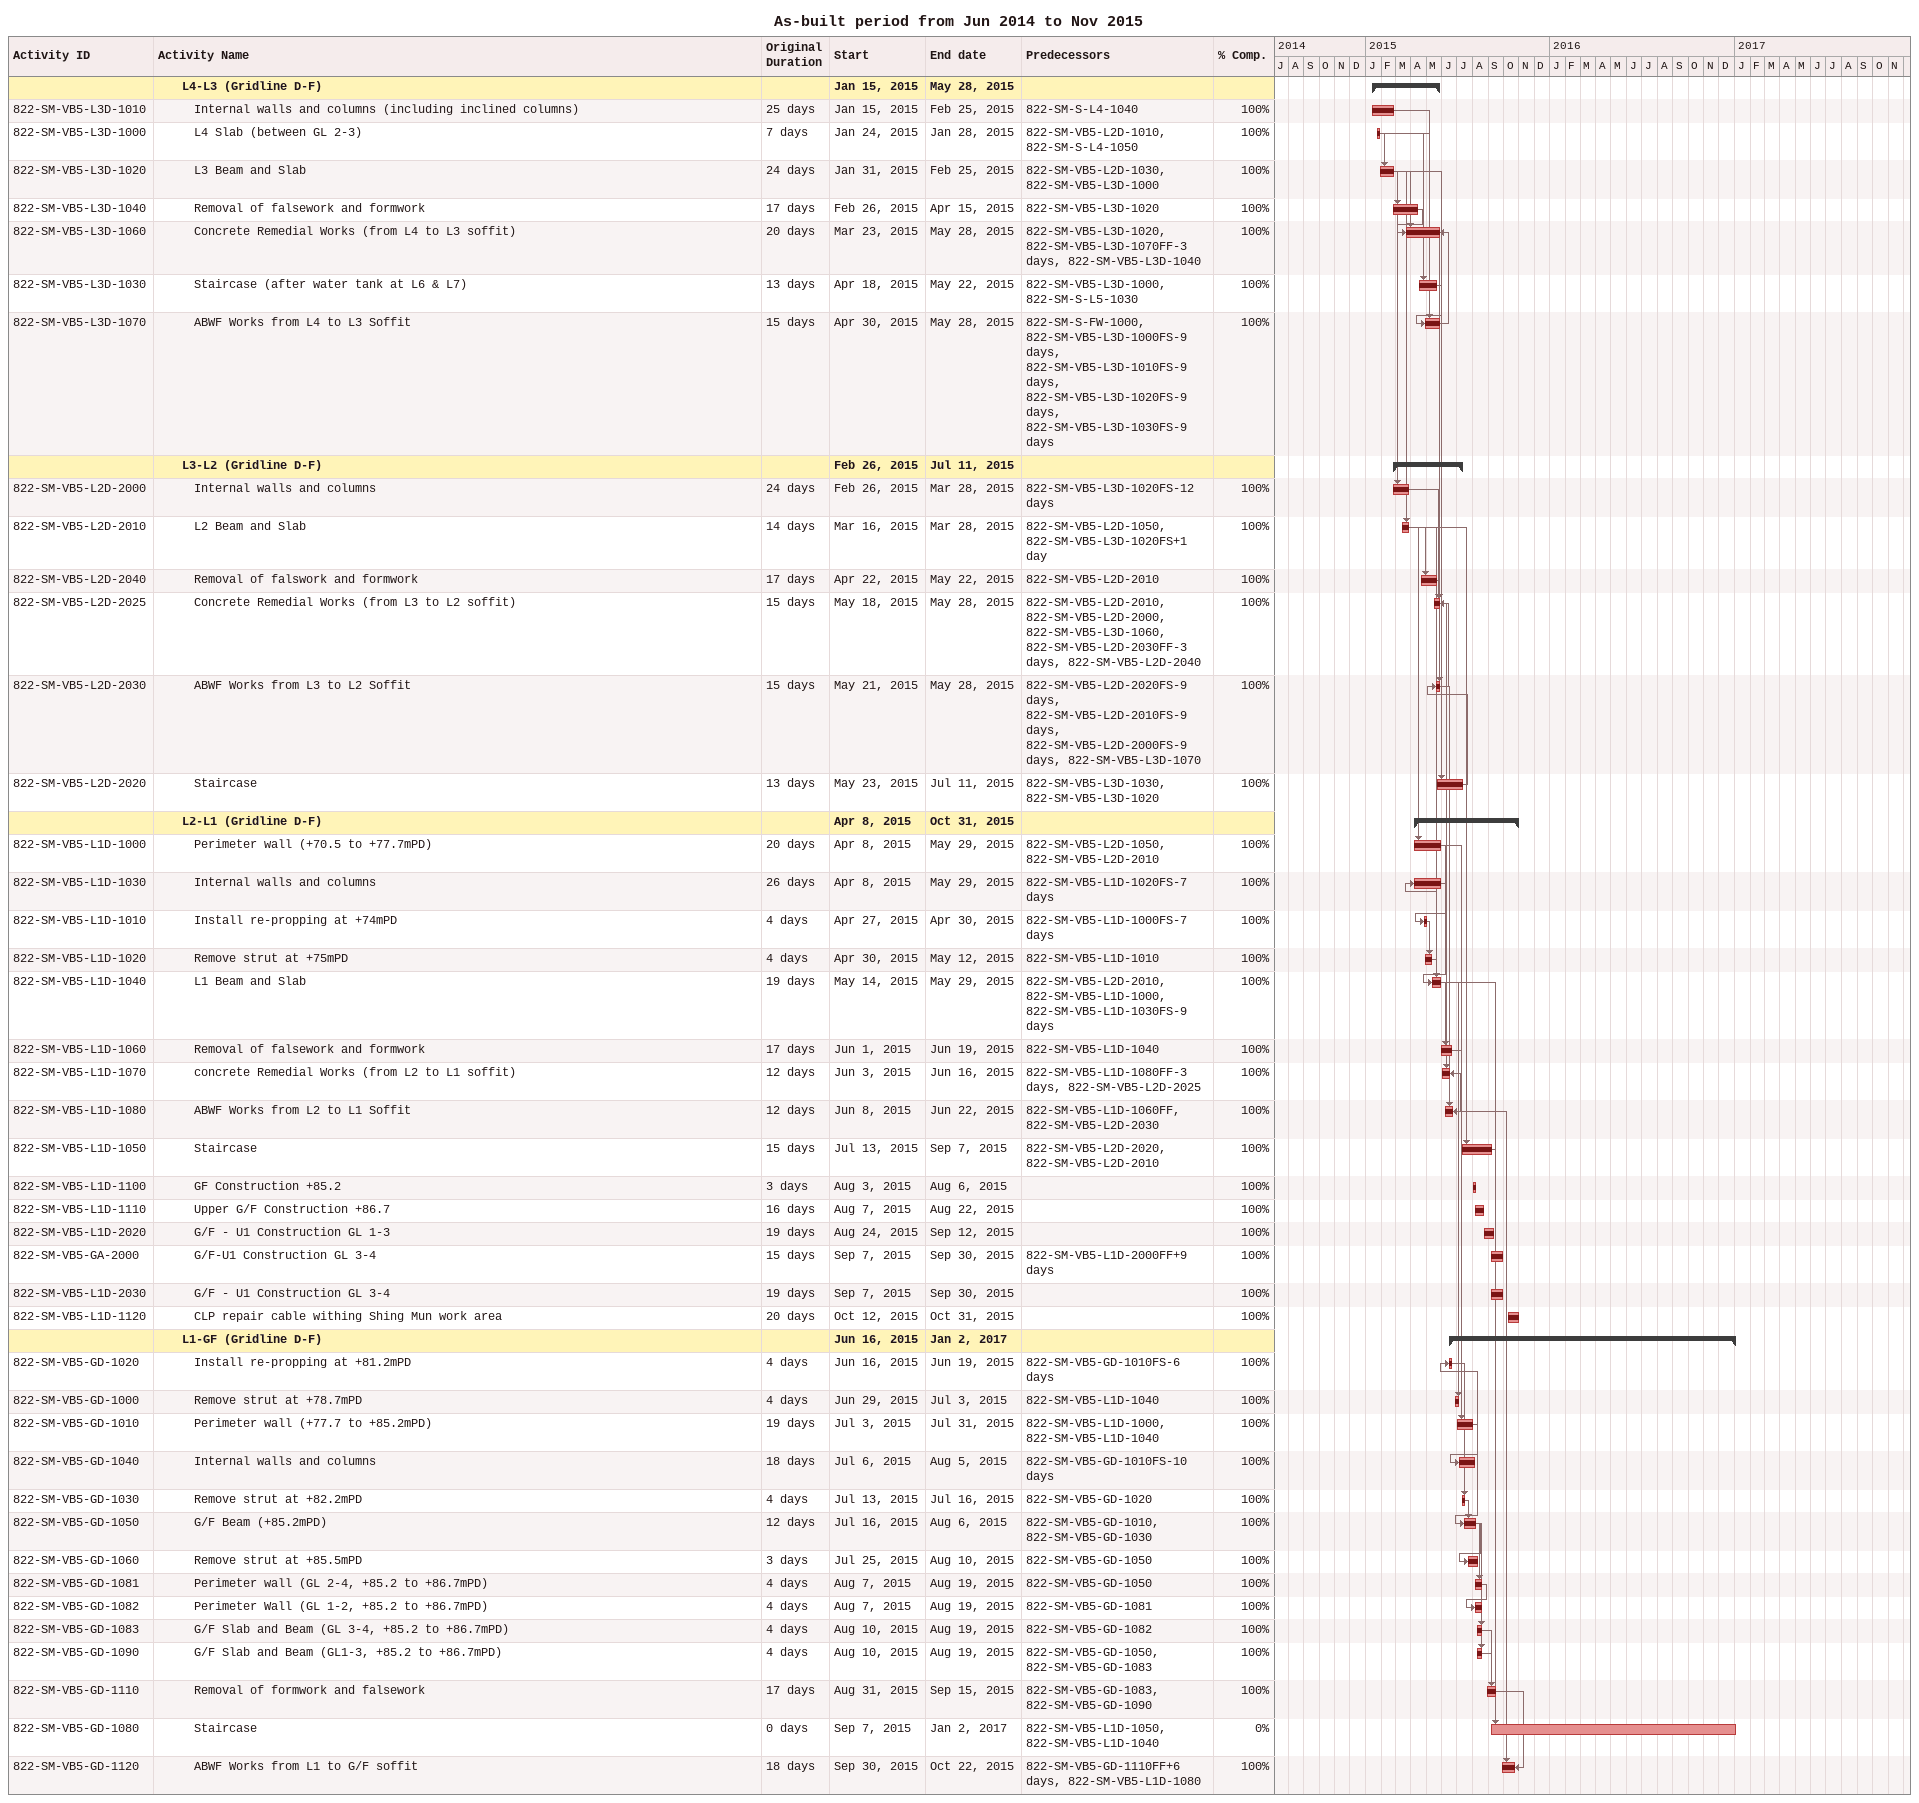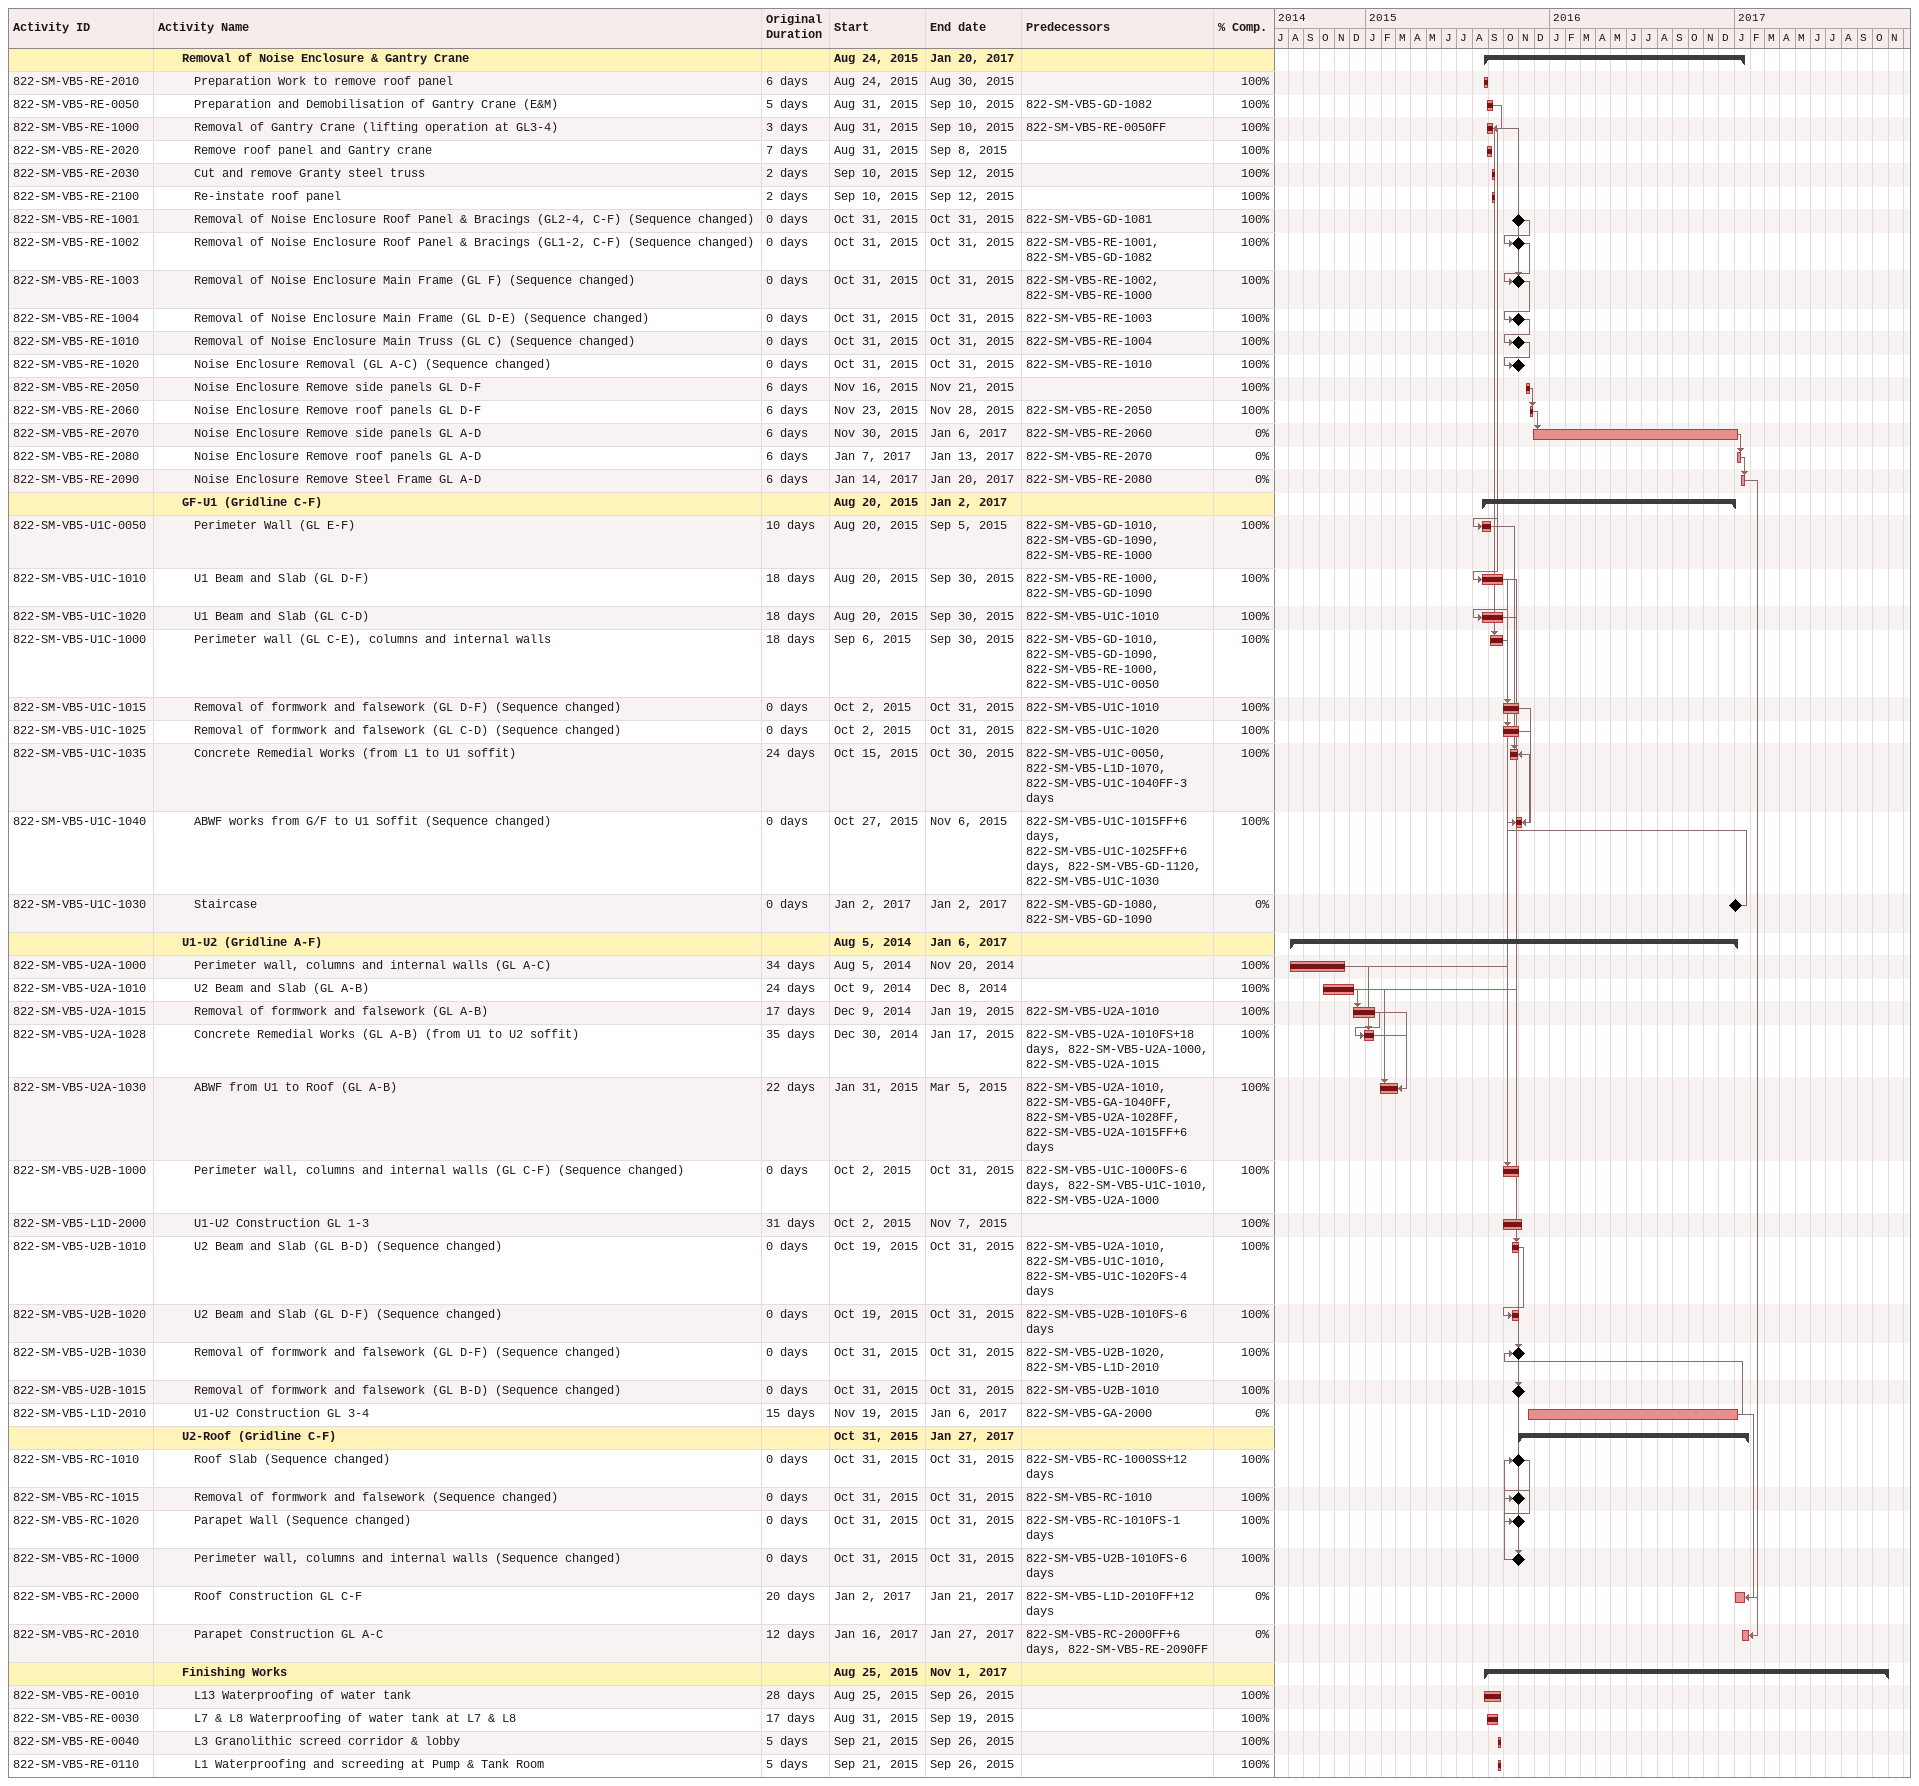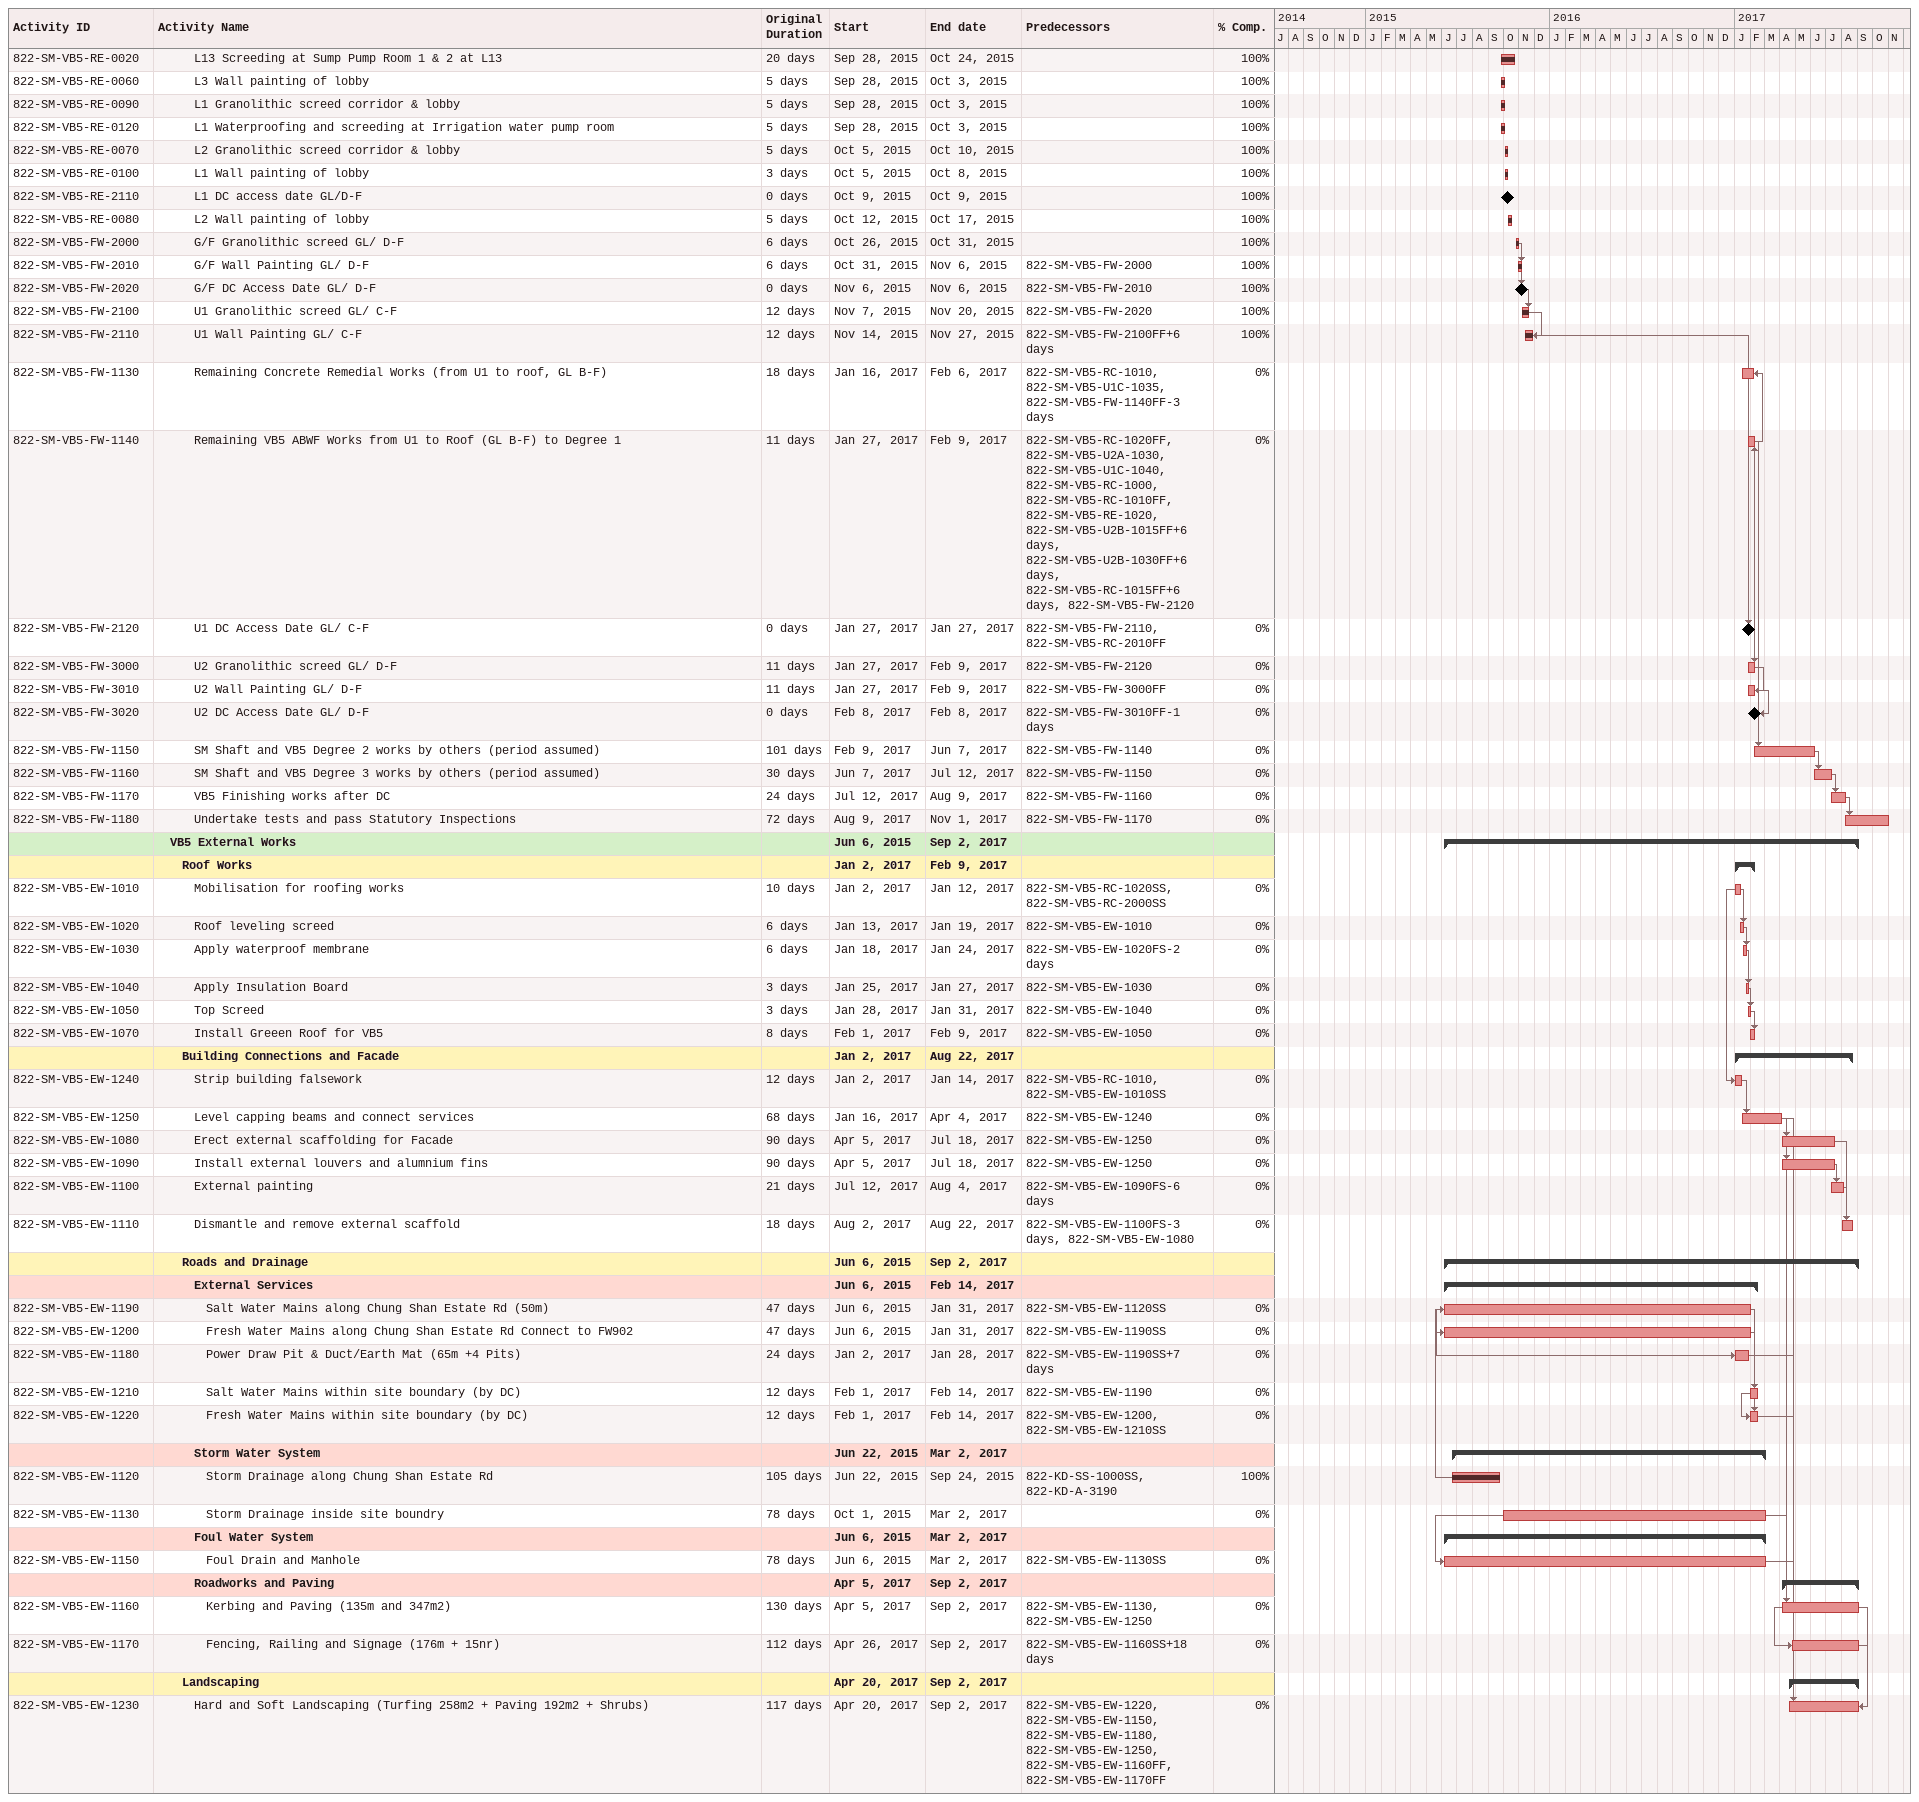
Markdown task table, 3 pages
As-built period from Jun 2014 to Nov 2015

| ID | Level | Task | Original duration | Start | Finish | Predecessors | % complete |
|---|---|---|---|---|---|---|---|
|  | 3 | **L4-L3 (Gridline D-F)** |  | 2015-01-15 | 2015-05-28 |  |  |
| 822-SM-VB5-L3D-1010 | 4 | Internal walls and columns (including inclined columns) | 25d | 2015-01-15 | 2015-02-25 | 822-SM-S-L4-1040 | 100 |
| 822-SM-VB5-L3D-1000 | 4 | L4 Slab (between GL 2-3) | 7d | 2015-01-24 | 2015-01-28 | 822-SM-VB5-L2D-1010, 822-SM-S-L4-1050 | 100 |
| 822-SM-VB5-L3D-1020 | 4 | L3 Beam and Slab | 24d | 2015-01-31 | 2015-02-25 | 822-SM-VB5-L2D-1030, 822-SM-VB5-L3D-1000 | 100 |
| 822-SM-VB5-L3D-1040 | 4 | Removal of falsework and formwork | 17d | 2015-02-26 | 2015-04-15 | 822-SM-VB5-L3D-1020 | 100 |
| 822-SM-VB5-L3D-1060 | 4 | Concrete Remedial Works (from L4 to L3 soffit) | 20d | 2015-03-23 | 2015-05-28 | 822-SM-VB5-L3D-1020, 822-SM-VB5-L3D-1070FF-3d, 822-SM-VB5-L3D-1040 | 100 |
| 822-SM-VB5-L3D-1030 | 4 | Staircase (after water tank at L6 & L7) | 13d | 2015-04-18 | 2015-05-22 | 822-SM-VB5-L3D-1000, 822-SM-S-L5-1030 | 100 |
| 822-SM-VB5-L3D-1070 | 4 | ABWF Works from L4 to L3 Soffit | 15d | 2015-04-30 | 2015-05-28 | 822-SM-S-FW-1000, 822-SM-VB5-L3D-1000FS-9d, 822-SM-VB5-L3D-1010FS-9d, 822-SM-VB5-L3D-1020FS-9d, 822-SM-VB5-L3D-1030FS-9d | 100 |
|  | 3 | **L3-L2 (Gridline D-F)** |  | 2015-02-26 | 2015-07-11 |  |  |
| 822-SM-VB5-L2D-2000 | 4 | Internal walls and columns | 24d | 2015-02-26 | 2015-03-28 | 822-SM-VB5-L3D-1020FS-12d | 100 |
| 822-SM-VB5-L2D-2010 | 4 | L2 Beam and Slab | 14d | 2015-03-16 | 2015-03-28 | 822-SM-VB5-L2D-1050, 822-SM-VB5-L3D-1020FS+1d | 100 |
| 822-SM-VB5-L2D-2040 | 4 | Removal of falswork and formwork | 17d | 2015-04-22 | 2015-05-22 | 822-SM-VB5-L2D-2010 | 100 |
| 822-SM-VB5-L2D-2025 | 4 | Concrete Remedial Works (from L3 to L2 soffit) | 15d | 2015-05-18 | 2015-05-28 | 822-SM-VB5-L2D-2010, 822-SM-VB5-L2D-2000, 822-SM-VB5-L3D-1060, 822-SM-VB5-L2D-2030FF-3d, 822-SM-VB5-L2D-2040 | 100 |
| 822-SM-VB5-L2D-2030 | 4 | ABWF Works from L3 to L2 Soffit | 15d | 2015-05-21 | 2015-05-28 | 822-SM-VB5-L2D-2020FS-9d, 822-SM-VB5-L2D-2010FS-9d, 822-SM-VB5-L2D-2000FS-9d, 822-SM-VB5-L3D-1070 | 100 |
| 822-SM-VB5-L2D-2020 | 4 | Staircase | 13d | 2015-05-23 | 2015-07-11 | 822-SM-VB5-L3D-1030, 822-SM-VB5-L3D-1020 | 100 |
|  | 3 | **L2-L1 (Gridline D-F)** |  | 2015-04-08 | 2015-10-31 |  |  |
| 822-SM-VB5-L1D-1000 | 4 | Perimeter wall (+70.5 to +77.7mPD) | 20d | 2015-04-08 | 2015-05-29 | 822-SM-VB5-L2D-1050, 822-SM-VB5-L2D-2010 | 100 |
| 822-SM-VB5-L1D-1030 | 4 | Internal walls and columns | 26d | 2015-04-08 | 2015-05-29 | 822-SM-VB5-L1D-1020FS-7d | 100 |
| 822-SM-VB5-L1D-1010 | 4 | Install re-propping at +74mPD | 4d | 2015-04-27 | 2015-04-30 | 822-SM-VB5-L1D-1000FS-7d | 100 |
| 822-SM-VB5-L1D-1020 | 4 | Remove strut at +75mPD | 4d | 2015-04-30 | 2015-05-12 | 822-SM-VB5-L1D-1010 | 100 |
| 822-SM-VB5-L1D-1040 | 4 | L1 Beam and Slab | 19d | 2015-05-14 | 2015-05-29 | 822-SM-VB5-L2D-2010, 822-SM-VB5-L1D-1000, 822-SM-VB5-L1D-1030FS-9d | 100 |
| 822-SM-VB5-L1D-1060 | 4 | Removal of falsework and formwork | 17d | 2015-06-01 | 2015-06-19 | 822-SM-VB5-L1D-1040 | 100 |
| 822-SM-VB5-L1D-1070 | 4 | concrete Remedial Works (from L2 to L1 soffit) | 12d | 2015-06-03 | 2015-06-16 | 822-SM-VB5-L1D-1080FF-3d, 822-SM-VB5-L2D-2025 | 100 |
| 822-SM-VB5-L1D-1080 | 4 | ABWF Works from L2 to L1 Soffit | 12d | 2015-06-08 | 2015-06-22 | 822-SM-VB5-L1D-1060FF, 822-SM-VB5-L2D-2030 | 100 |
| 822-SM-VB5-L1D-1050 | 4 | Staircase | 15d | 2015-07-13 | 2015-09-07 | 822-SM-VB5-L2D-2020, 822-SM-VB5-L2D-2010 | 100 |
| 822-SM-VB5-L1D-1100 | 4 | GF Construction +85.2 | 3d | 2015-08-03 | 2015-08-06 |  | 100 |
| 822-SM-VB5-L1D-1110 | 4 | Upper G/F Construction +86.7 | 16d | 2015-08-07 | 2015-08-22 |  | 100 |
| 822-SM-VB5-L1D-2020 | 4 | G/F - U1 Construction GL 1-3 | 19d | 2015-08-24 | 2015-09-12 |  | 100 |
| 822-SM-VB5-GA-2000 | 4 | G/F-U1 Construction GL 3-4 | 15d | 2015-09-07 | 2015-09-30 | 822-SM-VB5-L1D-2000FF+9d | 100 |
| 822-SM-VB5-L1D-2030 | 4 | G/F - U1 Construction GL 3-4 | 19d | 2015-09-07 | 2015-09-30 |  | 100 |
| 822-SM-VB5-L1D-1120 | 4 | CLP repair cable withing Shing Mun work area | 20d | 2015-10-12 | 2015-10-31 |  | 100 |
|  | 3 | **L1-GF (Gridline D-F)** |  | 2015-06-16 | 2017-01-02 |  |  |
| 822-SM-VB5-GD-1020 | 4 | Install re-propping at +81.2mPD | 4d | 2015-06-16 | 2015-06-19 | 822-SM-VB5-GD-1010FS-6d | 100 |
| 822-SM-VB5-GD-1000 | 4 | Remove strut at +78.7mPD | 4d | 2015-06-29 | 2015-07-03 | 822-SM-VB5-L1D-1040 | 100 |
| 822-SM-VB5-GD-1010 | 4 | Perimeter wall (+77.7 to +85.2mPD) | 19d | 2015-07-03 | 2015-07-31 | 822-SM-VB5-L1D-1000, 822-SM-VB5-L1D-1040 | 100 |
| 822-SM-VB5-GD-1040 | 4 | Internal walls and columns | 18d | 2015-07-06 | 2015-08-05 | 822-SM-VB5-GD-1010FS-10d | 100 |
| 822-SM-VB5-GD-1030 | 4 | Remove strut at +82.2mPD | 4d | 2015-07-13 | 2015-07-16 | 822-SM-VB5-GD-1020 | 100 |
| 822-SM-VB5-GD-1050 | 4 | G/F Beam (+85.2mPD) | 12d | 2015-07-16 | 2015-08-06 | 822-SM-VB5-GD-1010, 822-SM-VB5-GD-1030 | 100 |
| 822-SM-VB5-GD-1060 | 4 | Remove strut at +85.5mPD | 3d | 2015-07-25 | 2015-08-10 | 822-SM-VB5-GD-1050 | 100 |
| 822-SM-VB5-GD-1081 | 4 | Perimeter wall (GL 2-4, +85.2 to +86.7mPD) | 4d | 2015-08-07 | 2015-08-19 | 822-SM-VB5-GD-1050 | 100 |
| 822-SM-VB5-GD-1082 | 4 | Perimeter Wall (GL 1-2, +85.2 to +86.7mPD) | 4d | 2015-08-07 | 2015-08-19 | 822-SM-VB5-GD-1081 | 100 |
| 822-SM-VB5-GD-1083 | 4 | G/F Slab and Beam (GL 3-4, +85.2 to +86.7mPD) | 4d | 2015-08-10 | 2015-08-19 | 822-SM-VB5-GD-1082 | 100 |
| 822-SM-VB5-GD-1090 | 4 | G/F Slab and Beam (GL1-3, +85.2 to +86.7mPD) | 4d | 2015-08-10 | 2015-08-19 | 822-SM-VB5-GD-1050, 822-SM-VB5-GD-1083 | 100 |
| 822-SM-VB5-GD-1110 | 4 | Removal of formwork and falsework | 17d | 2015-08-31 | 2015-09-15 | 822-SM-VB5-GD-1083, 822-SM-VB5-GD-1090 | 100 |
| 822-SM-VB5-GD-1080 | 4 | Staircase | 0d | 2015-09-07 | 2017-01-02 | 822-SM-VB5-L1D-1050, 822-SM-VB5-L1D-1040 | 0 |
| 822-SM-VB5-GD-1120 | 4 | ABWF Works from L1 to G/F soffit | 18d | 2015-09-30 | 2015-10-22 | 822-SM-VB5-GD-1110FF+6d, 822-SM-VB5-L1D-1080 | 100 |
|  | 3 | **Removal of Noise Enclosure & Gantry Crane** |  | 2015-08-24 | 2017-01-20 |  |  |
| 822-SM-VB5-RE-2010 | 4 | Preparation Work to remove roof panel | 6d | 2015-08-24 | 2015-08-30 |  | 100 |
| 822-SM-VB5-RE-0050 | 4 | Preparation and Demobilisation of Gantry Crane (E&M) | 5d | 2015-08-31 | 2015-09-10 | 822-SM-VB5-GD-1082 | 100 |
| 822-SM-VB5-RE-1000 | 4 | Removal of Gantry Crane (lifting operation at GL3-4) | 3d | 2015-08-31 | 2015-09-10 | 822-SM-VB5-RE-0050FF | 100 |
| 822-SM-VB5-RE-2020 | 4 | Remove roof panel and Gantry crane | 7d | 2015-08-31 | 2015-09-08 |  | 100 |
| 822-SM-VB5-RE-2030 | 4 | Cut and remove Granty steel truss | 2d | 2015-09-10 | 2015-09-12 |  | 100 |
| 822-SM-VB5-RE-2100 | 4 | Re-instate roof panel | 2d | 2015-09-10 | 2015-09-12 |  | 100 |
| 822-SM-VB5-RE-1001 | 4 | Removal of Noise Enclosure Roof Panel & Bracings (GL2-4, C-F) (Sequence changed) | 0d | 2015-10-31 | 2015-10-31 | 822-SM-VB5-GD-1081 | 100 |
| 822-SM-VB5-RE-1002 | 4 | Removal of Noise Enclosure Roof Panel & Bracings (GL1-2, C-F) (Sequence changed) | 0d | 2015-10-31 | 2015-10-31 | 822-SM-VB5-RE-1001, 822-SM-VB5-GD-1082 | 100 |
| 822-SM-VB5-RE-1003 | 4 | Removal of Noise Enclosure Main Frame (GL F) (Sequence changed) | 0d | 2015-10-31 | 2015-10-31 | 822-SM-VB5-RE-1002, 822-SM-VB5-RE-1000 | 100 |
| 822-SM-VB5-RE-1004 | 4 | Removal of Noise Enclosure Main Frame (GL D-E) (Sequence changed) | 0d | 2015-10-31 | 2015-10-31 | 822-SM-VB5-RE-1003 | 100 |
| 822-SM-VB5-RE-1010 | 4 | Removal of Noise Enclosure Main Truss (GL C) (Sequence changed) | 0d | 2015-10-31 | 2015-10-31 | 822-SM-VB5-RE-1004 | 100 |
| 822-SM-VB5-RE-1020 | 4 | Noise Enclosure Removal (GL A-C) (Sequence changed) | 0d | 2015-10-31 | 2015-10-31 | 822-SM-VB5-RE-1010 | 100 |
| 822-SM-VB5-RE-2050 | 4 | Noise Enclosure Remove side panels GL D-F | 6d | 2015-11-16 | 2015-11-21 |  | 100 |
| 822-SM-VB5-RE-2060 | 4 | Noise Enclosure Remove roof panels GL D-F | 6d | 2015-11-23 | 2015-11-28 | 822-SM-VB5-RE-2050 | 100 |
| 822-SM-VB5-RE-2070 | 4 | Noise Enclosure Remove side panels GL A-D | 6d | 2015-11-30 | 2017-01-06 | 822-SM-VB5-RE-2060 | 0 |
| 822-SM-VB5-RE-2080 | 4 | Noise Enclosure Remove roof panels GL A-D | 6d | 2017-01-07 | 2017-01-13 | 822-SM-VB5-RE-2070 | 0 |
| 822-SM-VB5-RE-2090 | 4 | Noise Enclosure Remove Steel Frame GL A-D | 6d | 2017-01-14 | 2017-01-20 | 822-SM-VB5-RE-2080 | 0 |
|  | 3 | **GF-U1 (Gridline C-F)** |  | 2015-08-20 | 2017-01-02 |  |  |
| 822-SM-VB5-U1C-0050 | 4 | Perimeter Wall (GL E-F) | 10d | 2015-08-20 | 2015-09-05 | 822-SM-VB5-GD-1010, 822-SM-VB5-GD-1090, 822-SM-VB5-RE-1000 | 100 |
| 822-SM-VB5-U1C-1010 | 4 | U1 Beam and Slab (GL D-F) | 18d | 2015-08-20 | 2015-09-30 | 822-SM-VB5-RE-1000, 822-SM-VB5-GD-1090 | 100 |
| 822-SM-VB5-U1C-1020 | 4 | U1 Beam and Slab (GL C-D) | 18d | 2015-08-20 | 2015-09-30 | 822-SM-VB5-U1C-1010 | 100 |
| 822-SM-VB5-U1C-1000 | 4 | Perimeter wall (GL C-E), columns and internal walls | 18d | 2015-09-06 | 2015-09-30 | 822-SM-VB5-GD-1010, 822-SM-VB5-GD-1090, 822-SM-VB5-RE-1000, 822-SM-VB5-U1C-0050 | 100 |
| 822-SM-VB5-U1C-1015 | 4 | Removal of formwork and falsework (GL D-F) (Sequence changed) | 0d | 2015-10-02 | 2015-10-31 | 822-SM-VB5-U1C-1010 | 100 |
| 822-SM-VB5-U1C-1025 | 4 | Removal of formwork and falsework (GL C-D) (Sequence changed) | 0d | 2015-10-02 | 2015-10-31 | 822-SM-VB5-U1C-1020 | 100 |
| 822-SM-VB5-U1C-1035 | 4 | Concrete Remedial Works (from L1 to U1 soffit) | 24d | 2015-10-15 | 2015-10-30 | 822-SM-VB5-U1C-0050, 822-SM-VB5-L1D-1070, 822-SM-VB5-U1C-1040FF-3d | 100 |
| 822-SM-VB5-U1C-1040 | 4 | ABWF works from G/F to U1 Soffit (Sequence changed) | 0d | 2015-10-27 | 2015-11-06 | 822-SM-VB5-U1C-1015FF+6d, 822-SM-VB5-U1C-1025FF+6d, 822-SM-VB5-GD-1120, 822-SM-VB5-U1C-1030 | 100 |
| 822-SM-VB5-U1C-1030 | 4 | Staircase | 0d | 2017-01-02 | 2017-01-02 | 822-SM-VB5-GD-1080, 822-SM-VB5-GD-1090 | 0 |
|  | 3 | **U1-U2 (Gridline A-F)** |  | 2014-08-05 | 2017-01-06 |  |  |
| 822-SM-VB5-U2A-1000 | 4 | Perimeter wall, columns and internal walls (GL A-C) | 34d | 2014-08-05 | 2014-11-20 |  | 100 |
| 822-SM-VB5-U2A-1010 | 4 | U2 Beam and Slab (GL A-B) | 24d | 2014-10-09 | 2014-12-08 |  | 100 |
| 822-SM-VB5-U2A-1015 | 4 | Removal of formwork and falsework (GL A-B) | 17d | 2014-12-09 | 2015-01-19 | 822-SM-VB5-U2A-1010 | 100 |
| 822-SM-VB5-U2A-1028 | 4 | Concrete Remedial Works (GL A-B) (from U1 to U2 soffit) | 35d | 2014-12-30 | 2015-01-17 | 822-SM-VB5-U2A-1010FS+18d, 822-SM-VB5-U2A-1000, 822-SM-VB5-U2A-1015 | 100 |
| 822-SM-VB5-U2A-1030 | 4 | ABWF from U1 to Roof (GL A-B) | 22d | 2015-01-31 | 2015-03-05 | 822-SM-VB5-U2A-1010, 822-SM-VB5-GA-1040FF, 822-SM-VB5-U2A-1028FF, 822-SM-VB5-U2A-1015FF+6d | 100 |
| 822-SM-VB5-U2B-1000 | 4 | Perimeter wall, columns and internal walls (GL C-F) (Sequence changed) | 0d | 2015-10-02 | 2015-10-31 | 822-SM-VB5-U1C-1000FS-6d, 822-SM-VB5-U1C-1010, 822-SM-VB5-U2A-1000 | 100 |
| 822-SM-VB5-L1D-2000 | 4 | U1-U2 Construction GL 1-3 | 31d | 2015-10-02 | 2015-11-07 |  | 100 |
| 822-SM-VB5-U2B-1010 | 4 | U2 Beam and Slab (GL B-D) (Sequence changed) | 0d | 2015-10-19 | 2015-10-31 | 822-SM-VB5-U2A-1010, 822-SM-VB5-U1C-1010, 822-SM-VB5-U1C-1020FS-4d | 100 |
| 822-SM-VB5-U2B-1020 | 4 | U2 Beam and Slab (GL D-F) (Sequence changed) | 0d | 2015-10-19 | 2015-10-31 | 822-SM-VB5-U2B-1010FS-6d | 100 |
| 822-SM-VB5-U2B-1030 | 4 | Removal of formwork and falsework (GL D-F) (Sequence changed) | 0d | 2015-10-31 | 2015-10-31 | 822-SM-VB5-U2B-1020, 822-SM-VB5-L1D-2010 | 100 |
| 822-SM-VB5-U2B-1015 | 4 | Removal of formwork and falsework (GL B-D) (Sequence changed) | 0d | 2015-10-31 | 2015-10-31 | 822-SM-VB5-U2B-1010 | 100 |
| 822-SM-VB5-L1D-2010 | 4 | U1-U2 Construction GL 3-4 | 15d | 2015-11-19 | 2017-01-06 | 822-SM-VB5-GA-2000 | 0 |
|  | 3 | **U2-Roof (Gridline C-F)** |  | 2015-10-31 | 2017-01-27 |  |  |
| 822-SM-VB5-RC-1010 | 4 | Roof Slab (Sequence changed) | 0d | 2015-10-31 | 2015-10-31 | 822-SM-VB5-RC-1000SS+12d | 100 |
| 822-SM-VB5-RC-1015 | 4 | Removal of formwork and falsework (Sequence changed) | 0d | 2015-10-31 | 2015-10-31 | 822-SM-VB5-RC-1010 | 100 |
| 822-SM-VB5-RC-1020 | 4 | Parapet Wall (Sequence changed) | 0d | 2015-10-31 | 2015-10-31 | 822-SM-VB5-RC-1010FS-1d | 100 |
| 822-SM-VB5-RC-1000 | 4 | Perimeter wall, columns and internal walls (Sequence changed) | 0d | 2015-10-31 | 2015-10-31 | 822-SM-VB5-U2B-1010FS-6d | 100 |
| 822-SM-VB5-RC-2000 | 4 | Roof Construction GL C-F | 20d | 2017-01-02 | 2017-01-21 | 822-SM-VB5-L1D-2010FF+12d | 0 |
| 822-SM-VB5-RC-2010 | 4 | Parapet Construction GL A-C | 12d | 2017-01-16 | 2017-01-27 | 822-SM-VB5-RC-2000FF+6d, 822-SM-VB5-RE-2090FF | 0 |
|  | 3 | **Finishing Works** |  | 2015-08-25 | 2017-11-01 |  |  |
| 822-SM-VB5-RE-0010 | 4 | L13 Waterproofing of water tank | 28d | 2015-08-25 | 2015-09-26 |  | 100 |
| 822-SM-VB5-RE-0030 | 4 | L7 & L8 Waterproofing of water tank at L7 & L8 | 17d | 2015-08-31 | 2015-09-19 |  | 100 |
| 822-SM-VB5-RE-0040 | 4 | L3 Granolithic screed corridor & lobby | 5d | 2015-09-21 | 2015-09-26 |  | 100 |
| 822-SM-VB5-RE-0110 | 4 | L1 Waterproofing and screeding at Pump & Tank Room | 5d | 2015-09-21 | 2015-09-26 |  | 100 |
| 822-SM-VB5-RE-0020 | 4 | L13 Screeding at Sump Pump Room 1 & 2 at L13 | 20d | 2015-09-28 | 2015-10-24 |  | 100 |
| 822-SM-VB5-RE-0060 | 4 | L3 Wall painting of lobby | 5d | 2015-09-28 | 2015-10-03 |  | 100 |
| 822-SM-VB5-RE-0090 | 4 | L1 Granolithic screed corridor & lobby | 5d | 2015-09-28 | 2015-10-03 |  | 100 |
| 822-SM-VB5-RE-0120 | 4 | L1 Waterproofing and screeding at Irrigation water pump room | 5d | 2015-09-28 | 2015-10-03 |  | 100 |
| 822-SM-VB5-RE-0070 | 4 | L2 Granolithic screed corridor & lobby | 5d | 2015-10-05 | 2015-10-10 |  | 100 |
| 822-SM-VB5-RE-0100 | 4 | L1 Wall painting of lobby | 3d | 2015-10-05 | 2015-10-08 |  | 100 |
| 822-SM-VB5-RE-2110 | 4 | L1 DC access date GL/D-F | 0d | 2015-10-09 | 2015-10-09 |  | 100 |
| 822-SM-VB5-RE-0080 | 4 | L2 Wall painting of lobby | 5d | 2015-10-12 | 2015-10-17 |  | 100 |
| 822-SM-VB5-FW-2000 | 4 | G/F Granolithic screed GL/ D-F | 6d | 2015-10-26 | 2015-10-31 |  | 100 |
| 822-SM-VB5-FW-2010 | 4 | G/F Wall Painting GL/ D-F | 6d | 2015-10-31 | 2015-11-06 | 822-SM-VB5-FW-2000 | 100 |
| 822-SM-VB5-FW-2020 | 4 | G/F DC Access Date GL/ D-F | 0d | 2015-11-06 | 2015-11-06 | 822-SM-VB5-FW-2010 | 100 |
| 822-SM-VB5-FW-2100 | 4 | U1 Granolithic screed GL/ C-F | 12d | 2015-11-07 | 2015-11-20 | 822-SM-VB5-FW-2020 | 100 |
| 822-SM-VB5-FW-2110 | 4 | U1 Wall Painting GL/ C-F | 12d | 2015-11-14 | 2015-11-27 | 822-SM-VB5-FW-2100FF+6d | 100 |
| 822-SM-VB5-FW-1130 | 4 | Remaining Concrete Remedial Works (from U1 to roof, GL B-F) | 18d | 2017-01-16 | 2017-02-06 | 822-SM-VB5-RC-1010, 822-SM-VB5-U1C-1035, 822-SM-VB5-FW-1140FF-3d | 0 |
| 822-SM-VB5-FW-1140 | 4 | Remaining VB5 ABWF Works from U1 to Roof (GL B-F) to Degree 1 | 11d | 2017-01-27 | 2017-02-09 | 822-SM-VB5-RC-1020FF, 822-SM-VB5-U2A-1030, 822-SM-VB5-U1C-1040, 822-SM-VB5-RC-1000, 822-SM-VB5-RC-1010FF, 822-SM-VB5-RE-1020, 822-SM-VB5-U2B-1015FF+6d, 822-SM-VB5-U2B-1030FF+6d, 822-SM-VB5-RC-1015FF+6d, 822-SM-VB5-FW-2120 | 0 |
| 822-SM-VB5-FW-2120 | 4 | U1 DC Access Date GL/ C-F | 0d | 2017-01-27 | 2017-01-27 | 822-SM-VB5-FW-2110, 822-SM-VB5-RC-2010FF | 0 |
| 822-SM-VB5-FW-3000 | 4 | U2 Granolithic screed GL/ D-F | 11d | 2017-01-27 | 2017-02-09 | 822-SM-VB5-FW-2120 | 0 |
| 822-SM-VB5-FW-3010 | 4 | U2 Wall Painting GL/ D-F | 11d | 2017-01-27 | 2017-02-09 | 822-SM-VB5-FW-3000FF | 0 |
| 822-SM-VB5-FW-3020 | 4 | U2 DC Access Date GL/ D-F | 0d | 2017-02-08 | 2017-02-08 | 822-SM-VB5-FW-3010FF-1d | 0 |
| 822-SM-VB5-FW-1150 | 4 | SM Shaft and VB5 Degree 2 works by others (period assumed) | 101d | 2017-02-09 | 2017-06-07 | 822-SM-VB5-FW-1140 | 0 |
| 822-SM-VB5-FW-1160 | 4 | SM Shaft and VB5 Degree 3 works by others (period assumed) | 30d | 2017-06-07 | 2017-07-12 | 822-SM-VB5-FW-1150 | 0 |
| 822-SM-VB5-FW-1170 | 4 | VB5 Finishing works after DC | 24d | 2017-07-12 | 2017-08-09 | 822-SM-VB5-FW-1160 | 0 |
| 822-SM-VB5-FW-1180 | 4 | Undertake tests and pass Statutory Inspections | 72d | 2017-08-09 | 2017-11-01 | 822-SM-VB5-FW-1170 | 0 |
|  | 2 | **VB5 External Works** |  | 2015-06-06 | 2017-09-02 |  |  |
|  | 3 | **Roof Works** |  | 2017-01-02 | 2017-02-09 |  |  |
| 822-SM-VB5-EW-1010 | 4 | Mobilisation for roofing works | 10d | 2017-01-02 | 2017-01-12 | 822-SM-VB5-RC-1020SS, 822-SM-VB5-RC-2000SS | 0 |
| 822-SM-VB5-EW-1020 | 4 | Roof leveling screed | 6d | 2017-01-13 | 2017-01-19 | 822-SM-VB5-EW-1010 | 0 |
| 822-SM-VB5-EW-1030 | 4 | Apply waterproof membrane | 6d | 2017-01-18 | 2017-01-24 | 822-SM-VB5-EW-1020FS-2d | 0 |
| 822-SM-VB5-EW-1040 | 4 | Apply Insulation Board | 3d | 2017-01-25 | 2017-01-27 | 822-SM-VB5-EW-1030 | 0 |
| 822-SM-VB5-EW-1050 | 4 | Top Screed | 3d | 2017-01-28 | 2017-01-31 | 822-SM-VB5-EW-1040 | 0 |
| 822-SM-VB5-EW-1070 | 4 | Install Greeen Roof for VB5 | 8d | 2017-02-01 | 2017-02-09 | 822-SM-VB5-EW-1050 | 0 |
|  | 3 | **Building Connections and Facade** |  | 2017-01-02 | 2017-08-22 |  |  |
| 822-SM-VB5-EW-1240 | 4 | Strip building falsework | 12d | 2017-01-02 | 2017-01-14 | 822-SM-VB5-RC-1010, 822-SM-VB5-EW-1010SS | 0 |
| 822-SM-VB5-EW-1250 | 4 | Level capping beams and connect services | 68d | 2017-01-16 | 2017-04-04 | 822-SM-VB5-EW-1240 | 0 |
| 822-SM-VB5-EW-1080 | 4 | Erect external scaffolding for Facade | 90d | 2017-04-05 | 2017-07-18 | 822-SM-VB5-EW-1250 | 0 |
| 822-SM-VB5-EW-1090 | 4 | Install external louvers and alumnium fins | 90d | 2017-04-05 | 2017-07-18 | 822-SM-VB5-EW-1250 | 0 |
| 822-SM-VB5-EW-1100 | 4 | External painting | 21d | 2017-07-12 | 2017-08-04 | 822-SM-VB5-EW-1090FS-6d | 0 |
| 822-SM-VB5-EW-1110 | 4 | Dismantle and remove external scaffold | 18d | 2017-08-02 | 2017-08-22 | 822-SM-VB5-EW-1100FS-3d, 822-SM-VB5-EW-1080 | 0 |
|  | 3 | **Roads and Drainage** |  | 2015-06-06 | 2017-09-02 |  |  |
|  | 4 | **External Services** |  | 2015-06-06 | 2017-02-14 |  |  |
| 822-SM-VB5-EW-1190 | 5 | Salt Water Mains along Chung Shan Estate Rd (50m) | 47d | 2015-06-06 | 2017-01-31 | 822-SM-VB5-EW-1120SS | 0 |
| 822-SM-VB5-EW-1200 | 5 | Fresh Water Mains along Chung Shan Estate Rd Connect to FW902 | 47d | 2015-06-06 | 2017-01-31 | 822-SM-VB5-EW-1190SS | 0 |
| 822-SM-VB5-EW-1180 | 5 | Power Draw Pit & Duct/Earth Mat (65m +4 Pits) | 24d | 2017-01-02 | 2017-01-28 | 822-SM-VB5-EW-1190SS+7d | 0 |
| 822-SM-VB5-EW-1210 | 5 | Salt Water Mains within site boundary (by DC) | 12d | 2017-02-01 | 2017-02-14 | 822-SM-VB5-EW-1190 | 0 |
| 822-SM-VB5-EW-1220 | 5 | Fresh Water Mains within site boundary (by DC) | 12d | 2017-02-01 | 2017-02-14 | 822-SM-VB5-EW-1200, 822-SM-VB5-EW-1210SS | 0 |
|  | 4 | **Storm Water System** |  | 2015-06-22 | 2017-03-02 |  |  |
| 822-SM-VB5-EW-1120 | 5 | Storm Drainage along Chung Shan Estate Rd | 105d | 2015-06-22 | 2015-09-24 | 822-KD-SS-1000SS, 822-KD-A-3190 | 100 |
| 822-SM-VB5-EW-1130 | 5 | Storm Drainage inside site boundry | 78d | 2015-10-01 | 2017-03-02 |  | 0 |
|  | 4 | **Foul Water System** |  | 2015-06-06 | 2017-03-02 |  |  |
| 822-SM-VB5-EW-1150 | 5 | Foul Drain and Manhole | 78d | 2015-06-06 | 2017-03-02 | 822-SM-VB5-EW-1130SS | 0 |
|  | 4 | **Roadworks and Paving** |  | 2017-04-05 | 2017-09-02 |  |  |
| 822-SM-VB5-EW-1160 | 5 | Kerbing and Paving (135m and 347m2) | 130d | 2017-04-05 | 2017-09-02 | 822-SM-VB5-EW-1130, 822-SM-VB5-EW-1250 | 0 |
| 822-SM-VB5-EW-1170 | 5 | Fencing, Railing and Signage (176m + 15nr) | 112d | 2017-04-26 | 2017-09-02 | 822-SM-VB5-EW-1160SS+18d | 0 |
|  | 3 | **Landscaping** |  | 2017-04-20 | 2017-09-02 |  |  |
| 822-SM-VB5-EW-1230 | 4 | Hard and Soft Landscaping (Turfing 258m2 + Paving 192m2 + Shrubs) | 117d | 2017-04-20 | 2017-09-02 | 822-SM-VB5-EW-1220, 822-SM-VB5-EW-1150, 822-SM-VB5-EW-1180, 822-SM-VB5-EW-1250, 822-SM-VB5-EW-1160FF, 822-SM-VB5-EW-1170FF | 0 |
